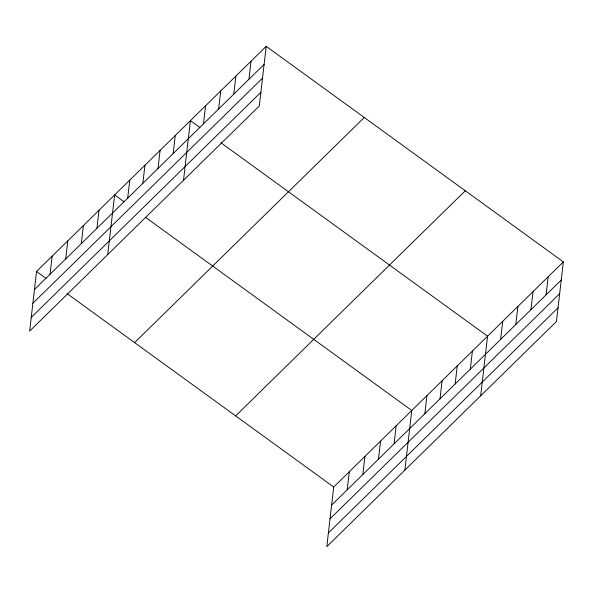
<?xml version="1.0" encoding="UTF-8"?>
<svg xmlns="http://www.w3.org/2000/svg" width="593" height="593" viewBox="0 0 593 593"><rect width="100%" height="100%" fill="white"/><g stroke="black" fill="none" stroke-linecap="round" stroke-linejoin="round"><path stroke-width="0.89" d="M266.198 46.343L36.551 271.483L29.65 331.109L259.297 105.977L266.198 46.343L563.35 261.891L556.449 321.517L326.802 546.657L333.703 487.023L563.35 261.891M50.071 274.255L52.169 256.169M65.69 258.948L67.78 240.862M81.308 243.641L83.398 225.555M96.918 228.327L99.016 210.241M107.733 254.56L114.627 194.934L124.07 201.783M127.695 198.166L129.785 180.072M142.854 183.304L144.944 165.217M158.005 168.442L160.103 150.355M173.163 153.587L175.254 135.5M183.511 180.272L190.412 120.638L199.856 127.488M203.481 123.87L205.571 105.776M218.632 109.008L220.729 90.922M233.79 94.146L235.888 76.06M248.949 79.292L251.039 61.205M347.224 489.803L349.314 471.717M362.842 474.496L364.932 456.41M378.46 459.19L380.55 441.096M394.071 443.875L396.168 425.789M404.886 470.108L411.779 410.482L145.863 217.587M424.847 413.706L426.938 395.62M440.006 398.852L442.096 380.765M455.157 383.99L457.255 365.903M470.316 369.135L472.406 351.041M480.664 395.813L487.565 336.187L220.922 142.765M500.633 339.411L502.723 321.324M515.784 324.556L517.882 306.47M530.943 309.694L533.033 291.608M546.101 294.84L548.191 276.746M34.453 289.569L264.107 64.429M32.867 303.275L262.521 78.143M31.236 317.403L260.883 92.263M134.611 342.613L364.258 117.473M235.643 415.893L465.29 190.761M331.606 505.117L561.26 279.978M330.019 518.823L559.673 293.683M328.389 532.944L558.035 307.811M36.551 271.483L45.995 278.332M67.053 293.609L333.703 487.023"/></g></svg>
